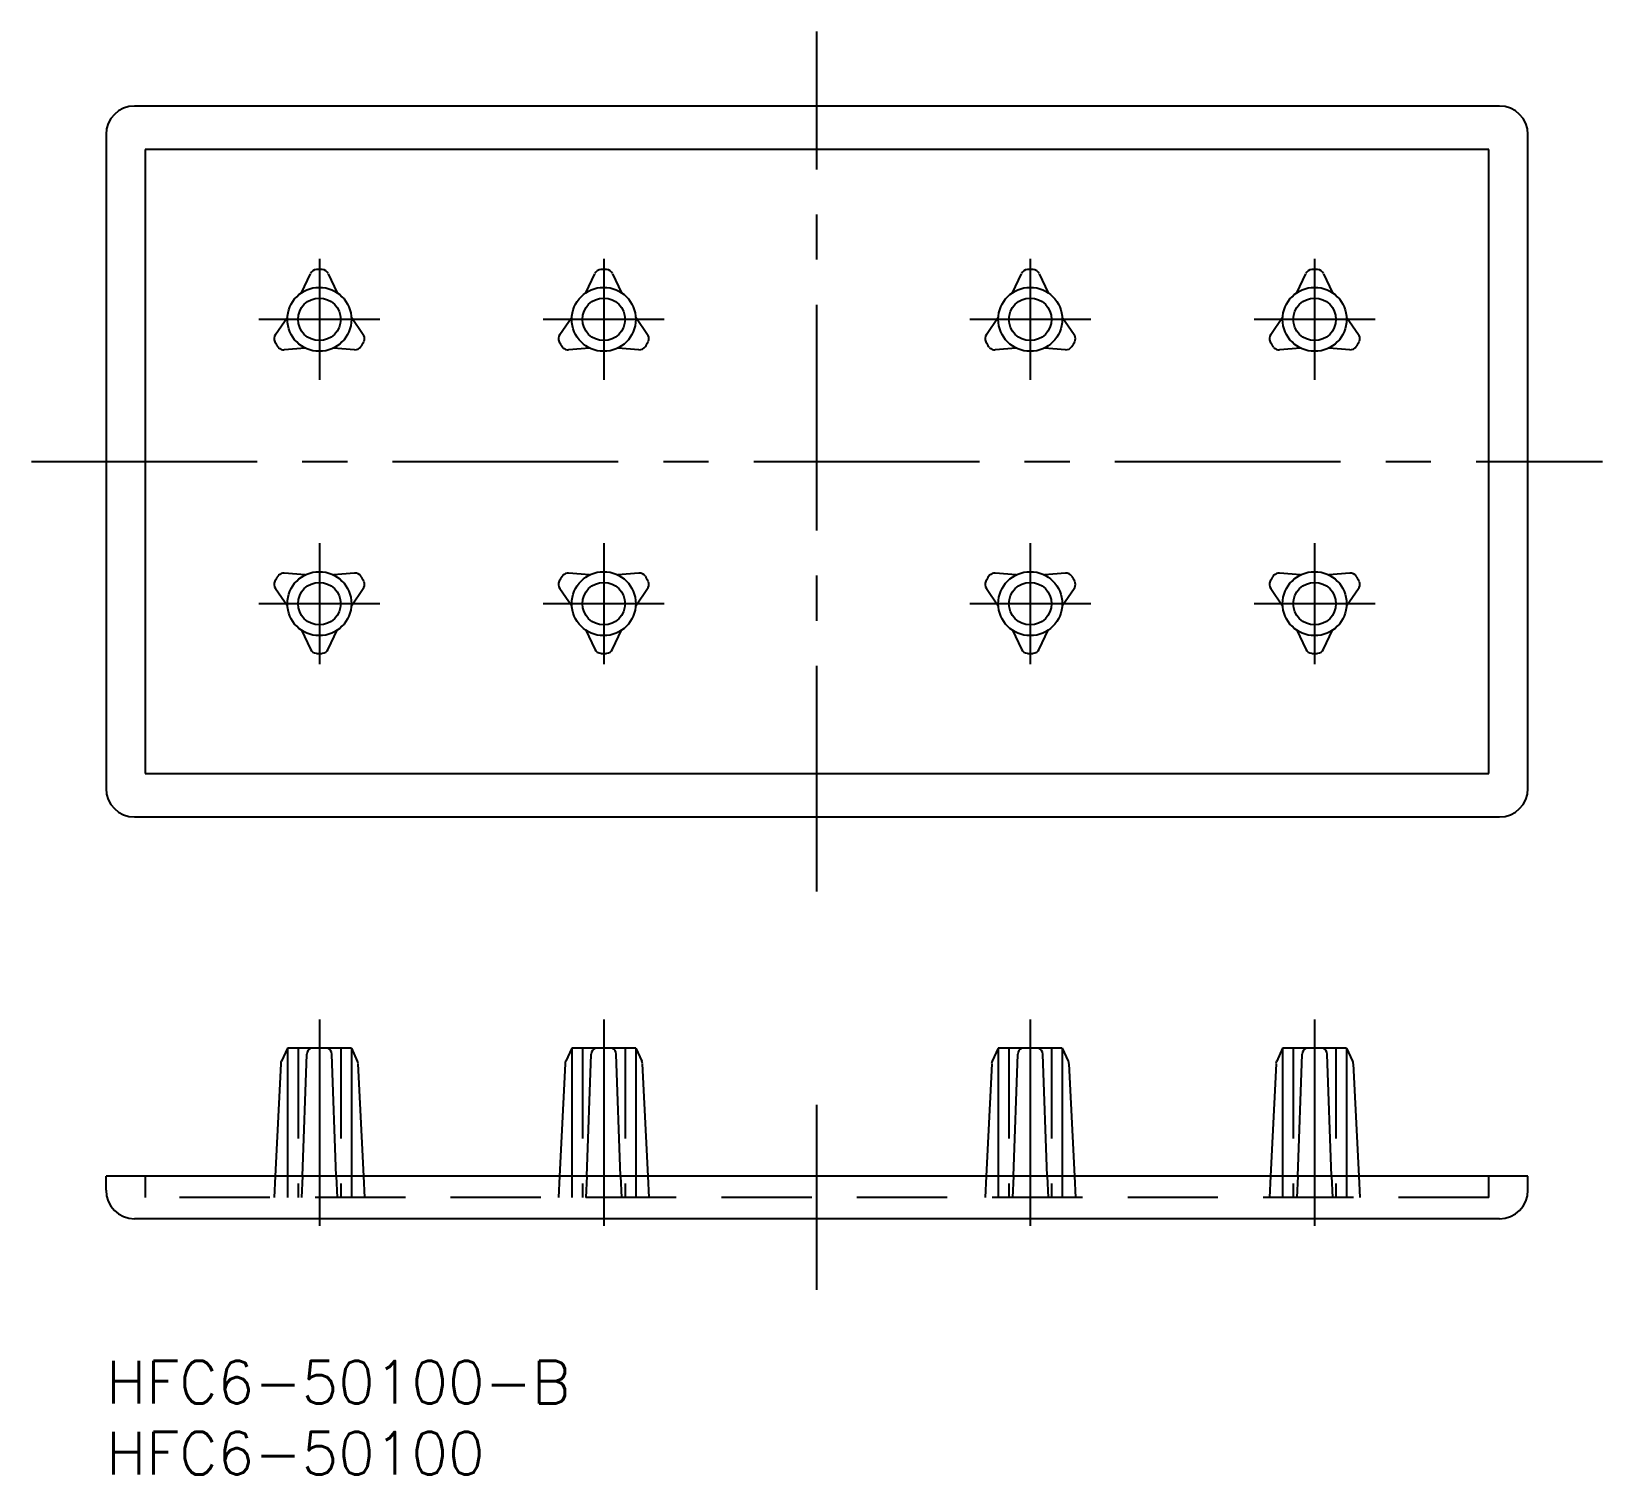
# Model space of a CAD drawing. Extents: x -5 to 105, y -8 to 94.
import ezdxf

# ---------------------------------------------------------------- set-up
doc = ezdxf.new("R2010")
doc.units = 0
doc.header["$LTSCALE"] = 0.5
doc.linetypes.add('CENTER', pattern=[50.8, 31.75, -6.35, 6.35, -6.35])
doc.linetypes.add('DASHED', pattern=[19.05, 12.7, -6.35])
for name, color, linetype in [('MSM_CENTER', 1, 'CENTER'), ('MSM_CONTINUOUS', 7, 'CONTINUOUS'), ('MSM_DASHED', 4, 'DASHED'), ('MSM_PART_NUMBER', 7, 'CONTINUOUS')]:
    doc.layers.add(name, color=color, linetype=linetype)
doc.styles.get("Standard").update_dxf_attribs({"font": 'txt.shx', "height": 3, "bigfont": 'bigfont.shx'})

msp = doc.modelspace()

# ---------------------------------------------------------------- linework, layer by layer
at = {"layer": 'MSM_CENTER'}
for p, q in [((50, 33.01), (50, 93.51)), ((15, 77.51), (15, 69.01)), ((35, 77.51), (35, 69.01)), ((65, 77.51), (65, 69.01)), ((85, 77.51), (85, 69.01)), ((19.25, 73.26), (10.75, 73.26)), ((39.25, 73.26), (30.75, 73.26)), ((69.25, 73.26), (60.75, 73.26)), ((89.25, 73.26), (80.75, 73.26)), ((-5.25, 63.26), (105.25, 63.26)), ((15, 57.51), (15, 49.01)), ((35, 57.51), (35, 49.01)), ((65, 57.51), (65, 49.01)), ((85, 57.51), (85, 49.01)), ((19.25, 53.26), (10.75, 53.26)), ((39.25, 53.26), (30.75, 53.26)), ((69.25, 53.26), (60.75, 53.26)), ((89.25, 53.26), (80.75, 53.26)), ((15, 24), (15, 9.5)), ((35, 24), (35, 9.5)), ((65, 24), (65, 9.5)), ((85, 24), (85, 9.5)), ((50, 5), (50, 18))]:
    msp.add_line(p, q, dxfattribs=at)
at = {"layer": 'MSM_CONTINUOUS'}
for p, q in [((98, 88.26), (2, 88.26)), ((0, 86.26), (0, 40.26)), ((100, 40.26), (100, 86.26)), ((97.25, 85.21), (2.75, 85.21)), ((2.75, 85.21), (2.75, 41.31)), ((97.25, 41.31), (97.25, 85.21)), ((13.75, 75.13), (14.38, 76.47)), ((15.62, 76.47), (16.25, 75.13)), ((33.75, 75.13), (34.38, 76.47)), ((35.62, 76.47), (36.25, 75.13)), ((63.75, 75.13), (64.38, 76.47)), ((65.62, 76.47), (66.25, 75.13)), ((83.75, 75.13), (84.38, 76.47)), ((85.62, 76.47), (86.25, 75.13)), ((11.91, 72.2), (12.75, 73.41)), ((17.25, 73.41), (18.09, 72.2)), ((31.91, 72.2), (32.75, 73.41)), ((37.25, 73.41), (38.09, 72.2)), ((61.91, 72.2), (62.75, 73.41)), ((67.25, 73.41), (68.09, 72.2)), ((81.91, 72.2), (82.75, 73.41)), ((87.25, 73.41), (88.09, 72.2)), ((18.09, 72.2), (18.09, 72.2)), ((18.09, 72.2), (18.13, 72.12)), ((38.09, 72.2), (38.09, 72.2)), ((38.09, 72.2), (38.13, 72.12)), ((68.09, 72.2), (68.09, 72.2)), ((68.09, 72.2), (68.13, 72.12)), ((88.09, 72.2), (88.09, 72.2)), ((88.09, 72.2), (88.13, 72.12)), ((12.08, 71.33), (12.07, 71.34)), ((12.14, 71.27), (12.08, 71.33)), ((14, 71.24), (12.53, 71.12)), ((17.47, 71.12), (16, 71.24)), ((32.08, 71.33), (32.07, 71.34)), ((32.14, 71.27), (32.08, 71.33)), ((34, 71.24), (32.53, 71.12)), ((37.47, 71.12), (36, 71.24)), ((62.08, 71.33), (62.07, 71.34)), ((62.14, 71.27), (62.08, 71.33)), ((64, 71.24), (62.53, 71.12)), ((67.47, 71.12), (66, 71.24)), ((82.08, 71.33), (82.07, 71.34)), ((82.14, 71.27), (82.08, 71.33)), ((84, 71.24), (82.53, 71.12)), ((87.47, 71.12), (86, 71.24)), ((12.14, 55.26), (12.08, 55.19)), ((14, 55.28), (12.53, 55.4)), ((17.47, 55.4), (16, 55.28)), ((32.14, 55.26), (32.08, 55.19)), ((34, 55.28), (32.53, 55.4)), ((37.47, 55.4), (36, 55.28)), ((62.14, 55.26), (62.08, 55.19)), ((64, 55.28), (62.53, 55.4)), ((67.47, 55.4), (66, 55.28)), ((82.14, 55.26), (82.08, 55.19)), ((84, 55.28), (82.53, 55.4)), ((87.47, 55.4), (86, 55.28)), ((11.91, 54.33), (12.75, 53.11)), ((12.08, 55.19), (12.07, 55.18)), ((17.25, 53.11), (18.09, 54.33)), ((18.09, 54.33), (18.13, 54.4)), ((18.09, 54.33), (18.09, 54.33)), ((31.91, 54.33), (32.75, 53.11)), ((32.08, 55.19), (32.07, 55.18)), ((37.25, 53.11), (38.09, 54.33)), ((38.09, 54.33), (38.13, 54.4)), ((38.09, 54.33), (38.09, 54.33)), ((61.91, 54.33), (62.75, 53.11)), ((62.08, 55.19), (62.07, 55.18)), ((67.25, 53.11), (68.09, 54.33)), ((68.09, 54.33), (68.13, 54.4)), ((68.09, 54.33), (68.09, 54.33)), ((81.91, 54.33), (82.75, 53.11)), ((82.08, 55.19), (82.07, 55.18)), ((87.25, 53.11), (88.09, 54.33)), ((88.09, 54.33), (88.13, 54.4)), ((88.09, 54.33), (88.09, 54.33)), ((13.75, 51.39), (14.38, 50.05)), ((15.62, 50.05), (16.25, 51.39)), ((33.75, 51.39), (34.38, 50.05)), ((35.62, 50.05), (36.25, 51.39)), ((63.75, 51.39), (64.38, 50.05)), ((65.62, 50.05), (66.25, 51.39)), ((83.75, 51.39), (84.38, 50.05)), ((85.62, 50.05), (86.25, 51.39)), ((2.75, 41.31), (97.25, 41.31)), ((2, 38.26), (98, 38.26)), ((12.75, 22), (12.33, 21.09)), ((12.75, 22), (12.75, 13)), ((17.25, 22), (12.75, 22)), ((13.81, 13), (14.12, 21.58)), ((16.19, 13), (15.88, 21.58)), ((17.25, 22), (17.25, 13)), ((17.25, 22), (17.67, 21.09)), ((32.75, 22), (32.33, 21.09)), ((37.25, 22), (32.75, 22)), ((32.75, 22), (32.75, 13)), ((33.81, 13), (34.12, 21.58)), ((36.19, 13), (35.88, 21.58)), ((37.25, 22), (37.67, 21.09)), ((37.25, 22), (37.25, 13)), ((62.75, 22), (62.33, 21.09)), ((67.25, 22), (62.75, 22)), ((62.75, 22), (62.75, 13)), ((63.81, 13), (64.12, 21.58)), ((66.19, 13), (65.88, 21.58)), ((67.25, 22), (67.67, 21.09)), ((67.25, 22), (67.25, 13)), ((82.75, 22), (82.33, 21.09)), ((87.25, 22), (82.75, 22)), ((82.75, 22), (82.75, 13)), ((83.81, 13), (84.12, 21.58)), ((86.19, 13), (85.88, 21.58)), ((87.25, 22), (87.67, 21.09)), ((87.25, 22), (87.25, 13)), ((12.29, 20.9), (11.9, 13)), ((17.71, 20.9), (18.1, 13)), ((32.29, 20.9), (31.9, 13)), ((37.71, 20.9), (38.1, 13)), ((62.29, 20.9), (61.9, 13)), ((67.71, 20.9), (68.1, 13)), ((82.29, 20.9), (81.9, 13)), ((87.71, 20.9), (88.1, 13)), ((0, 12), (0, 13)), ((100, 13), (0, 13)), ((100, 12), (100, 13)), ((98, 10), (2, 10))]:
    msp.add_line(p, q, dxfattribs=at)
for centre, radius in [((15, 73.26), 2.25), ((35, 73.26), 2.25), ((65, 73.26), 2.25), ((85, 73.26), 2.25), ((15, 73.26), 1.5), ((35, 73.26), 1.5), ((65, 73.26), 1.5), ((85, 73.26), 1.5), ((15, 53.26), 2.25), ((35, 53.26), 2.25), ((65, 53.26), 2.25), ((85, 53.26), 2.25), ((15, 53.26), 1.5), ((35, 53.26), 1.5), ((65, 53.26), 1.5), ((85, 53.26), 1.5)]:
    msp.add_circle(centre, radius, dxfattribs=at)
for centre, radius, start, end in [((2, 86.26), 2, 90, 180), ((98, 86.26), 2, 0, 90), ((14.83, 76.26), 0.5, 93.2309, 154.8142), ((15, 73.26), 3.5, 86.7857, 93.2143), ((15.17, 76.26), 0.5, 25.1858, 86.7691), ((34.83, 76.26), 0.5, 93.2309, 154.8142), ((35, 73.26), 3.5, 86.7857, 93.2143), ((35.17, 76.26), 0.5, 25.1858, 86.7691), ((64.83, 76.26), 0.5, 93.2309, 154.8142), ((65, 73.26), 3.5, 86.7857, 93.2143), ((65.17, 76.26), 0.5, 25.1858, 86.7691), ((84.83, 76.26), 0.5, 93.2309, 154.8142), ((85, 73.26), 3.5, 86.7857, 93.2143), ((85.17, 76.26), 0.5, 25.1858, 86.7691), ((12.32, 71.91), 0.5, 145.1858, 206.7691), ((17.68, 71.91), 0.5, 334.7764, 24.8153), ((32.32, 71.91), 0.5, 145.1858, 206.7691), ((37.68, 71.91), 0.5, 334.7764, 24.8153), ((62.32, 71.91), 0.5, 145.1858, 206.7691), ((67.68, 71.91), 0.5, 334.7764, 24.8153), ((82.32, 71.91), 0.5, 145.1858, 206.7691), ((87.68, 71.91), 0.5, 334.7764, 24.8153), ((15, 73.26), 3.5, 206.7857, 213.2143), ((12.49, 71.63), 0.512, 225.3861, 274.2154), ((17.51, 71.62), 0.5, 265.1858, 326.7691), ((15, 73.26), 3.5, 326.7857, 333.2143), ((35, 73.26), 3.5, 206.7857, 213.2143), ((32.49, 71.63), 0.512, 225.3861, 274.2154), ((37.51, 71.62), 0.5, 265.1858, 326.7691), ((35, 73.26), 3.5, 326.7857, 333.2143), ((65, 73.26), 3.5, 206.7857, 213.2143), ((62.49, 71.63), 0.512, 225.3861, 274.2154), ((67.51, 71.62), 0.5, 265.1858, 326.7691), ((65, 73.26), 3.5, 326.7857, 333.2143), ((85, 73.26), 3.5, 206.7857, 213.2143), ((82.49, 71.63), 0.512, 225.3861, 274.2154), ((87.51, 71.62), 0.5, 265.1858, 326.7691), ((85, 73.26), 3.5, 326.7857, 333.2143), ((12.49, 54.89), 0.512, 85.7846, 134.6139), ((17.51, 54.91), 0.5, 33.2309, 94.8142), ((32.49, 54.89), 0.512, 85.7846, 134.6139), ((37.51, 54.91), 0.5, 33.2309, 94.8142), ((62.49, 54.89), 0.512, 85.7846, 134.6139), ((67.51, 54.91), 0.5, 33.2309, 94.8142), ((82.49, 54.89), 0.512, 85.7846, 134.6139), ((87.51, 54.91), 0.5, 33.2309, 94.8142), ((12.32, 54.61), 0.5, 153.2309, 214.8142), ((15, 53.26), 3.5, 146.7857, 153.2143), ((15, 53.26), 3.5, 26.7857, 33.2143), ((17.68, 54.61), 0.5, 335.1847, 25.2236), ((32.32, 54.61), 0.5, 153.2309, 214.8142), ((35, 53.26), 3.5, 146.7857, 153.2143), ((35, 53.26), 3.5, 26.7857, 33.2143), ((37.68, 54.61), 0.5, 335.1847, 25.2236), ((62.32, 54.61), 0.5, 153.2309, 214.8142), ((65, 53.26), 3.5, 146.7857, 153.2143), ((65, 53.26), 3.5, 26.7857, 33.2143), ((67.68, 54.61), 0.5, 335.1847, 25.2236), ((82.32, 54.61), 0.5, 153.2309, 214.8142), ((85, 53.26), 3.5, 146.7857, 153.2143), ((85, 53.26), 3.5, 26.7857, 33.2143), ((87.68, 54.61), 0.5, 335.1847, 25.2236), ((14.83, 50.27), 0.5, 205.1858, 266.7691), ((15, 53.26), 3.5, 266.7857, 273.2143), ((15.17, 50.27), 0.5, 273.2309, 334.8142), ((34.83, 50.27), 0.5, 205.1858, 266.7691), ((35, 53.26), 3.5, 266.7857, 273.2143), ((35.17, 50.27), 0.5, 273.2309, 334.8142), ((64.83, 50.27), 0.5, 205.1858, 266.7691), ((65, 53.26), 3.5, 266.7857, 273.2143), ((65.17, 50.27), 0.5, 273.2309, 334.8142), ((84.83, 50.27), 0.5, 205.1858, 266.7691), ((85, 53.26), 3.5, 266.7857, 273.2143), ((85.17, 50.27), 0.5, 273.2309, 334.8142), ((2, 40.26), 2, 180, 270), ((98, 40.26), 2, 270, 0), ((12.78, 20.88), 0.5, 155.3009, 177.2), ((14.62, 21.55), 0.5, 115.1921, 176.7627), ((15.38, 21.55), 0.5, 3.2373, 64.8079), ((17.22, 20.88), 0.5, 2.8, 24.6991), ((32.78, 20.88), 0.5, 155.3009, 177.2), ((34.62, 21.55), 0.5, 115.1921, 176.7627), ((35.38, 21.55), 0.5, 3.2373, 64.8079), ((37.22, 20.88), 0.5, 2.8, 24.6991), ((62.78, 20.88), 0.5, 155.3009, 177.2), ((64.62, 21.55), 0.5, 115.1921, 176.7627), ((65.38, 21.55), 0.5, 3.2373, 64.8079), ((67.22, 20.88), 0.5, 2.8, 24.6991), ((82.78, 20.88), 0.5, 155.3009, 177.2), ((84.62, 21.55), 0.5, 115.1921, 176.7627), ((85.38, 21.55), 0.5, 3.2373, 64.8079), ((87.22, 20.88), 0.5, 2.8, 24.6991), ((2, 12), 2, 180, 270), ((98, 12), 2, 270, 360)]:
    msp.add_arc(centre, radius, start, end, dxfattribs=at)
at = {"layer": 'MSM_DASHED'}
for p, q in [((13.5, 22), (13.5, 11.5)), ((16.5, 22), (16.5, 11.5)), ((33.5, 22), (33.5, 11.5)), ((36.5, 22), (36.5, 11.5)), ((63.5, 22), (63.5, 11.5)), ((66.5, 22), (66.5, 11.5)), ((83.5, 22), (83.5, 11.5)), ((86.5, 22), (86.5, 11.5)), ((2.75, 13), (2.75, 11.5)), ((11.9, 13), (11.83, 11.5)), ((12.75, 13), (12.75, 11.5)), ((13.81, 13), (13.75, 11.5)), ((16.19, 13), (16.25, 11.5)), ((17.25, 13), (17.25, 11.5)), ((18.1, 13), (18.17, 11.5)), ((31.9, 13), (31.83, 11.5)), ((32.75, 13), (32.75, 11.5)), ((33.81, 13), (33.75, 11.5)), ((36.19, 13), (36.25, 11.5)), ((37.25, 13), (37.25, 11.5)), ((38.1, 13), (38.17, 11.5)), ((61.9, 13), (61.83, 11.5)), ((62.75, 13), (62.75, 11.5)), ((63.81, 13), (63.75, 11.5)), ((66.19, 13), (66.25, 11.5)), ((67.25, 13), (67.25, 11.5)), ((68.1, 13), (68.17, 11.5)), ((81.9, 13), (81.83, 11.5)), ((82.75, 13), (82.75, 11.5)), ((83.81, 13), (83.75, 11.5)), ((86.19, 13), (86.25, 11.5)), ((87.25, 13), (87.25, 11.5)), ((88.1, 13), (88.17, 11.5)), ((97.25, 11.5), (97.25, 13)), ((97.25, 11.5), (2.75, 11.5))]:
    msp.add_line(p, q, dxfattribs=at)

# ---------------------------------------------------------------- texts
at = {"layer": 'MSM_PART_NUMBER'}
for s, p in [('HFC6-50100-B', (0, -3)), ('HFC6-50100', (0, -8))]:
    msp.add_text(s, height=3, dxfattribs=at).set_placement(p)

doc.saveas('drawing.dxf')
